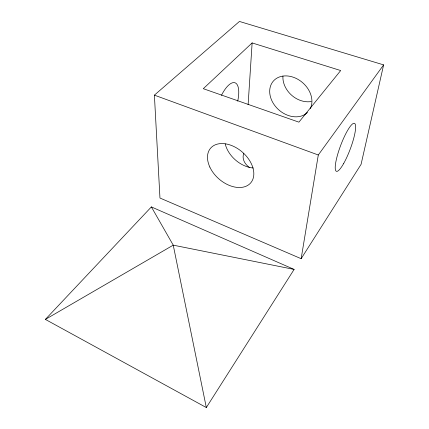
<?xml version="1.0" encoding="UTF-8"?>
<svg xmlns="http://www.w3.org/2000/svg" width="429" height="429" viewBox="0 0 429 429"><rect width="100%" height="100%" fill="white"/><g stroke="black" fill="none" stroke-linecap="round" stroke-linejoin="round"><path stroke-width="0.64" d="M248.112 104.73L252.129 42.927L340.685 70.549L298.906 122.152L203.292 88.69L252.129 42.927M301.147 258.692L318.297 154.987L383.623 64.881L239.446 21.45L154.392 95.147L159.963 198.026L301.147 258.692L361.073 164.361L383.623 64.881M206.322 407.55L294.112 269.417L151.373 206.923L45.377 319.407L206.322 407.55L173.236 245.157L151.373 206.923M45.377 319.407L173.236 245.157L294.112 269.417M154.392 95.147L318.297 154.987M311.234 101.539A22.496 18.05 41.4 0 1 282.942 76.078M307.513 112.441A23.198 18.082 41.3 0 1 272.034 101.056A23.198 18.082 41.3 0 1 289.961 76.319A23.198 18.082 41.3 0 1 310.29 108.601M221.477 95.324A23.885 9.084 -70.7 0 1 235.017 82.781A23.885 9.084 -70.7 0 1 237.704 101.174M253.239 167.986A25.601 17.954 41.1 0 1 225.204 143.871M249.442 167.508A23.198 14.892 5.1 0 1 243.736 153.534M343.677 163.476A25.627 5.127 -69.4 0 0 355.024 123.809A25.627 5.127 -69.4 0 0 337.591 154.671A25.627 5.127 -69.4 0 0 343.677 163.476M209.819 167.031A26.518 17.804 41 0 0 249.844 183.794A26.518 17.804 41 0 0 232.298 145.796A26.518 17.804 41 0 0 209.819 167.031"/></g></svg>
